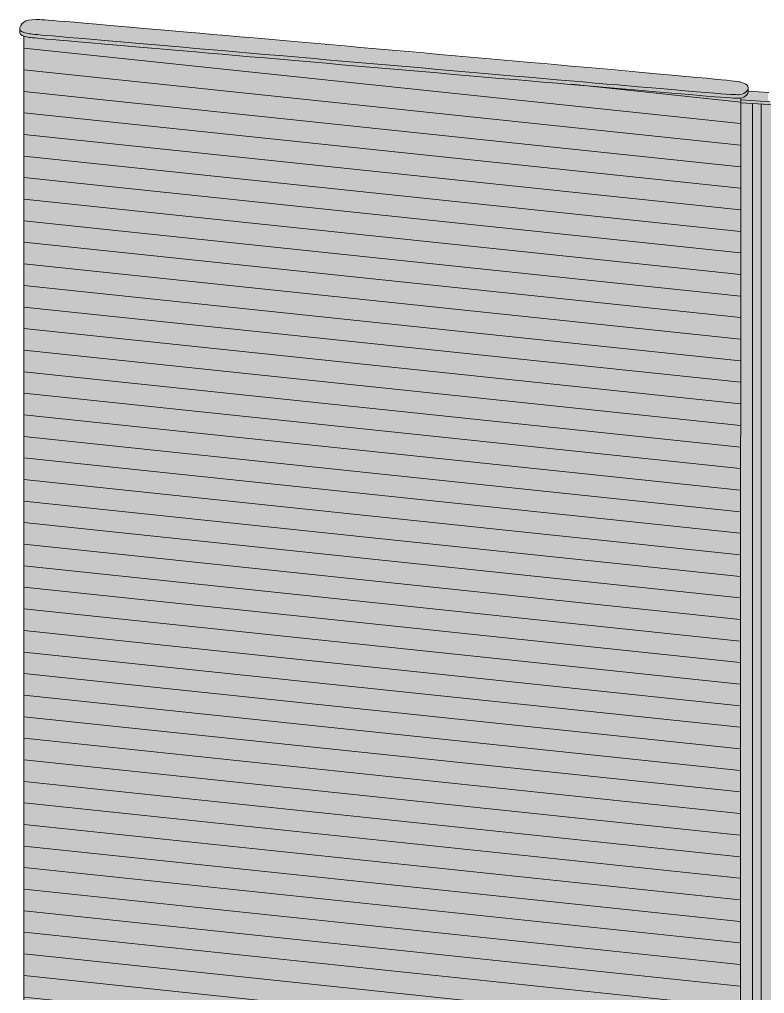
# Model space of a CAD drawing. Header units: millimetres. Extents: x -23380 to 52531, y -5628 to 1041.
# Drawn here: x 18656 to 19428, y -4394 to -3384 of the extents above; entities that cross this region are included whole.
import ezdxf

# ---------------------------------------------------------------- set-up
doc = ezdxf.new("R2010")
doc.units = ezdxf.units.MM
for name, color, linetype, lineweight in [('drawing', 7, 'Continuous', 5), ('hatch', 9, 'Continuous', 5), ('ropes', 7, 'Continuous', 0)]:
    doc.layers.add(name, color=color, linetype=linetype, lineweight=lineweight)

msp = doc.modelspace()

# ---------------------------------------------------------------- hatches: boundary and pattern name
at = {"layer": 'hatch'}
for points in [[(18656.3, -3393.5), (18656.3, -3393.6), (18656.3, -3393.7), (18656.3, -3393.8), (18656.3, -3393.9), (18656.3, -3393.9), (18656.3, -3394), (18656.4, -3394.1), (18656.4, -3394.2), (18656.4, -3394.3), (18656.4, -3394.4), (18656.4, -3394.5), (18656.5, -3394.6), (18656.5, -3394.7), (18656.5, -3394.8), (18656.6, -3394.9), (18656.6, -3395), (18656.6, -3395), (18656.7, -3395.1), (18656.7, -3395.2), (18656.8, -3395.3), (18656.8, -3395.4), (18656.9, -3395.5), (18657, -3395.6), (18657, -3395.7), (18657.1, -3395.8), (18657.2, -3395.8), (18657.3, -3395.9), (18657.3, -3396), (18657.4, -3396.1), (18657.5, -3396.2), (18657.6, -3396.2), (18657.7, -3396.3), (18657.8, -3396.4), (18657.9, -3396.5), (18658, -3396.5), (18658.1, -3396.6), (18658.2, -3396.7), (18658.4, -3396.8), (18658.5, -3396.8), (18658.6, -3396.9), (18658.7, -3397), (18659, -3397.1), (18659.3, -3397.2), (18659.6, -3397.3), (18659.9, -3397.5), (18660.3, -3397.6), (18660.6, -3397.7), (18661, -3397.8), (18661.4, -3397.9), (18662.2, -3398.1), (18663.1, -3398.3), (18664.1, -3398.5), (18665.1, -3398.7), (18666.3, -3398.9), (18667.7, -3399), (18671.8, -3399.5), (19393, -3461.6), (19398.6, -3462), (19400.3, -3462), (19401, -3462), (19401.5, -3462), (19402, -3462), (19402.3, -3461.9), (19402.7, -3461.9), (19403, -3461.9), (19403.5, -3461.8), (19404.1, -3461.6), (19404.6, -3461.5), (19404.9, -3461.4), (19405.1, -3461.4), (19405.4, -3461.3), (19405.6, -3461.2), (19405.9, -3461.1), (19406.1, -3461.1), (19406.3, -3461), (19406.6, -3460.9), (19406.8, -3460.8), (19407, -3460.7), (19407.2, -3460.6), (19407.4, -3460.5), (19407.6, -3460.4), (19407.8, -3460.2), (19408, -3460.1), (19408.1, -3460), (19408.3, -3459.9), (19408.5, -3459.8), (19408.7, -3459.6), (19408.8, -3459.5), (19409, -3459.4), (19409.1, -3459.2), (19409.3, -3459.1), (19409.4, -3459), (19409.6, -3458.8), (19409.7, -3458.7), (19409.8, -3458.6), (19409.9, -3458.4), (19410, -3458.3), (19410.1, -3458.2), (19410.2, -3458.1), (19410.3, -3458), (19410.4, -3457.9), (19410.5, -3457.7), (19410.5, -3457.6), (19410.6, -3457.5), (19410.7, -3457.4), (19410.8, -3457.3), (19410.8, -3457.1), (19410.9, -3457), (19411, -3456.9), (19411, -3456.8), (19411.1, -3456.6), (19411.1, -3456.5), (19411.2, -3456.4), (19411.2, -3456.3), (19411.3, -3456.1), (19411.3, -3456), (19411.4, -3455.9), (19411.4, -3455.7), (19411.4, -3455.6), (19411.4, -3455.5), (19411.5, -3455.4), (19411.5, -3455.2), (19411.5, -3455.1), (19411.5, -3455), (19411.5, -3454.9), (19411.5, -3454.7), (19411.5, -3454.7), (19411.5, -3454.6), (19411.5, -3454.5), (19411.5, -3454.4), (19411.5, -3454.3), (19411.5, -3454.2), (19411.5, -3454.1), (19411.5, -3454.1), (19411.5, -3454), (19411.4, -3453.9), (19411.4, -3453.8), (19411.4, -3453.7), (19411.4, -3453.6), (19411.4, -3453.5), (19411.3, -3453.5), (19411.3, -3453.4), (19411.3, -3453.3), (19411.2, -3453.2), (19411.2, -3453.1), (19411.1, -3453.1), (19411.1, -3453), (19411.1, -3452.9), (19411, -3452.8), (19411, -3452.8), (19410.9, -3452.7), (19410.9, -3452.6), (19410.8, -3452.5), (19410.8, -3452.5), (19410.7, -3452.4), (19410.6, -3452.3), (19410.6, -3452.2), (19410.5, -3452.2), (19410.4, -3452.1), (19410.4, -3452), (19410.3, -3452), (19410.2, -3451.9), (19410.1, -3451.8), (19410, -3451.7), (19409.8, -3451.5), (19409.6, -3451.4), (19409.5, -3451.3), (19409.3, -3451.2), (19409.1, -3451), (19408.9, -3450.9), (19408.6, -3450.8), (19408.4, -3450.7), (19408.2, -3450.5), (19407.9, -3450.4), (19407.7, -3450.3), (19407.1, -3450.1), (19406.5, -3449.9), (19405.9, -3449.6), (19405.3, -3449.4), (19404.6, -3449.2), (19404.3, -3449.1), (19403.9, -3449), (19403.4, -3448.9), (19402.9, -3448.8), (19402.3, -3448.7), (19401.6, -3448.6), (19399.8, -3448.3), (19393.9, -3447.6), (18696.8, -3385.6), (18679.3, -3384.3), (18675.3, -3384.2), (18673.9, -3384.1), (18672.7, -3384.1), (18670.6, -3384.2), (18669.7, -3384.2), (18668.7, -3384.3), (18667.8, -3384.4), (18667, -3384.5), (18666.2, -3384.6), (18665.8, -3384.7), (18665.4, -3384.8), (18665, -3384.8), (18664.7, -3384.9), (18664.3, -3385), (18664, -3385.1), (18663.6, -3385.2), (18663.3, -3385.3), (18663, -3385.4), (18662.6, -3385.6), (18662.3, -3385.7), (18662, -3385.8), (18661.7, -3386), (18661.5, -3386.1), (18661.2, -3386.3), (18660.9, -3386.4), (18660.6, -3386.6), (18660.4, -3386.8), (18660.2, -3387), (18659.9, -3387.1), (18659.7, -3387.3), (18659.5, -3387.5), (18659.3, -3387.7), (18659.1, -3387.9), (18658.9, -3388.1), (18658.7, -3388.3), (18658.5, -3388.5), (18658.4, -3388.7), (18658.2, -3388.9), (18658, -3389.1), (18657.9, -3389.3), (18657.7, -3389.6), (18657.6, -3389.8), (18657.4, -3390), (18657.3, -3390.2), (18657.2, -3390.5), (18657.1, -3390.7), (18657, -3390.9), (18656.9, -3391.1), (18656.8, -3391.4), (18656.7, -3391.6), (18656.6, -3391.8), (18656.5, -3392), (18656.5, -3392.3), (18656.5, -3392.4), (18656.4, -3392.5), (18656.4, -3392.6), (18656.4, -3392.7), (18656.4, -3392.8), (18656.4, -3392.9), (18656.3, -3393), (18656.3, -3393.1), (18656.3, -3393.2), (18656.3, -3393.3), (18656.3, -3393.4)], [(18656.3, -3393.6), (18656.3, -3397.3), (18656.3, -3397.4), (18656.3, -3397.5), (18656.3, -3397.6), (18656.3, -3397.6), (18656.3, -3397.7), (18656.3, -3397.8), (18656.4, -3397.9), (18656.4, -3398), (18656.4, -3398.1), (18656.4, -3398.1), (18656.4, -3398.2), (18656.4, -3398.3), (18656.5, -3398.4), (18656.5, -3398.4), (18656.5, -3398.5), (18656.5, -3398.6), (18656.6, -3398.6), (18656.6, -3398.7), (18656.6, -3398.8), (18656.6, -3398.8), (18656.7, -3398.9), (18656.7, -3398.9), (18656.8, -3399), (18656.8, -3399.1), (18656.8, -3399.1), (18656.9, -3399.2), (18656.9, -3399.3), (18657, -3399.3), (18657, -3399.4), (18657, -3399.4), (18657.1, -3399.5), (18657.1, -3399.5), (18657.2, -3399.6), (18657.3, -3399.7), (18657.3, -3399.7), (18657.4, -3399.8), (18657.4, -3399.8), (18657.5, -3399.9), (18657.5, -3399.9), (18657.6, -3400), (18657.7, -3400), (18657.7, -3400.1), (18657.9, -3400.2), (18658, -3400.3), (18658.2, -3400.4), (18658.3, -3400.5), (18658.5, -3400.6), (18658.7, -3400.7), (18658.9, -3400.8), (18659.1, -3400.9), (18659.3, -3400.9), (18659.5, -3401), (18659.7, -3401.1), (18660.1, -3401.3), (18660.6, -3401.4), (18661.1, -3401.6), (18661.6, -3401.7), (18662.1, -3401.8), (18662.6, -3402), (18663.8, -3402.2), (18665.1, -3402.4), (18666.3, -3402.6), (18667.7, -3402.8), (18671.8, -3403.2), (19393, -3465.4), (19398.6, -3465.7), (19400.3, -3465.7), (19401, -3465.7), (19401.5, -3465.7), (19402, -3465.7), (19402.3, -3465.7), (19402.7, -3465.6), (19403, -3465.6), (19403.4, -3465.5), (19403.7, -3465.5), (19404.2, -3465.4), (19404.7, -3465.2), (19405.2, -3465.1), (19405.6, -3465), (19405.9, -3464.9), (19406.1, -3464.8), (19406.3, -3464.7), (19406.5, -3464.6), (19406.7, -3464.6), (19406.9, -3464.5), (19407.1, -3464.4), (19407.3, -3464.3), (19407.4, -3464.2), (19407.6, -3464.1), (19407.8, -3464), (19408, -3463.9), (19408.1, -3463.8), (19408.3, -3463.7), (19408.5, -3463.5), (19408.6, -3463.4), (19408.8, -3463.3), (19408.9, -3463.2), (19409.1, -3463.1), (19409.2, -3462.9), (19409.3, -3462.8), (19409.5, -3462.7), (19409.6, -3462.5), (19409.7, -3462.4), (19409.8, -3462.3), (19409.9, -3462.2), (19410, -3462.1), (19410.1, -3462), (19410.2, -3461.8), (19410.3, -3461.7), (19410.4, -3461.6), (19410.5, -3461.5), (19410.6, -3461.4), (19410.6, -3461.2), (19410.7, -3461.1), (19410.8, -3461), (19410.8, -3460.9), (19410.9, -3460.7), (19411, -3460.6), (19411, -3460.5), (19411.1, -3460.3), (19411.1, -3460.2), (19411.2, -3460.1), (19411.2, -3460), (19411.3, -3459.8), (19411.3, -3459.7), (19411.4, -3459.6), (19411.4, -3459.4), (19411.4, -3459.3), (19411.5, -3459.2), (19411.5, -3459.1), (19411.5, -3458.9), (19411.5, -3458.8), (19411.5, -3458.7), (19411.5, -3458.5), (19411.5, -3458.4), (19411.5, -3454.7), (19411.5, -3454.9), (19411.5, -3455), (19411.5, -3455.1), (19411.5, -3455.2), (19411.5, -3455.4), (19411.4, -3455.5), (19411.4, -3455.6), (19411.4, -3455.7), (19411.4, -3455.9), (19411.3, -3456), (19411.3, -3456.1), (19411.2, -3456.3), (19411.2, -3456.4), (19411.1, -3456.5), (19411.1, -3456.6), (19411, -3456.8), (19411, -3456.9), (19410.9, -3457), (19410.8, -3457.1), (19410.8, -3457.3), (19410.7, -3457.4), (19410.6, -3457.5), (19410.5, -3457.6), (19410.5, -3457.7), (19410.4, -3457.9), (19410.3, -3458), (19410.2, -3458.1), (19410.1, -3458.2), (19410, -3458.3), (19409.9, -3458.4), (19409.8, -3458.6), (19409.7, -3458.7), (19409.6, -3458.8), (19409.4, -3459), (19409.3, -3459.1), (19409.1, -3459.2), (19409, -3459.4), (19408.8, -3459.5), (19408.7, -3459.6), (19408.5, -3459.8), (19408.3, -3459.9), (19408.1, -3460), (19408, -3460.1), (19407.8, -3460.2), (19407.6, -3460.4), (19407.4, -3460.5), (19407.2, -3460.6), (19407, -3460.7), (19406.8, -3460.8), (19406.6, -3460.9), (19406.3, -3461), (19406.1, -3461.1), (19405.9, -3461.1), (19405.6, -3461.2), (19405.4, -3461.3), (19405.1, -3461.4), (19404.9, -3461.4), (19404.6, -3461.5), (19404.1, -3461.6), (19403.5, -3461.8), (19403, -3461.9), (19402.7, -3461.9), (19402.3, -3461.9), (19402, -3462), (19401.5, -3462), (19401, -3462), (19400.3, -3462), (19398.6, -3462), (19393, -3461.6), (18671.8, -3399.5), (18667.7, -3399), (18666.3, -3398.9), (18665.1, -3398.7), (18664.1, -3398.5), (18663.1, -3398.3), (18662.2, -3398.1), (18661.4, -3397.9), (18661, -3397.8), (18660.6, -3397.7), (18660.3, -3397.6), (18659.9, -3397.5), (18659.6, -3397.3), (18659.3, -3397.2), (18659, -3397.1), (18658.7, -3397), (18658.6, -3396.9), (18658.5, -3396.8), (18658.4, -3396.8), (18658.2, -3396.7), (18658.1, -3396.6), (18658, -3396.5), (18657.9, -3396.5), (18657.8, -3396.4), (18657.7, -3396.3), (18657.6, -3396.2), (18657.5, -3396.2), (18657.4, -3396.1), (18657.3, -3396), (18657.3, -3395.9), (18657.2, -3395.8), (18657.1, -3395.8), (18657, -3395.7), (18657, -3395.6), (18656.9, -3395.5), (18656.8, -3395.4), (18656.8, -3395.3), (18656.7, -3395.2), (18656.7, -3395.1), (18656.6, -3395), (18656.6, -3395), (18656.6, -3394.9), (18656.5, -3394.8), (18656.5, -3394.7), (18656.5, -3394.6), (18656.4, -3394.5), (18656.4, -3394.4), (18656.4, -3394.3), (18656.4, -3394.2), (18656.4, -3394.1), (18656.3, -3394), (18656.3, -3393.9), (18656.3, -3393.9), (18656.3, -3393.8), (18656.3, -3393.7)], [(19403.7, -3465.5), (19403.4, -3465.5), (19403, -3465.6), (19402.7, -3465.6), (19402.3, -3465.7), (19402, -3465.7), (19401.5, -3465.7), (19401, -3465.7), (19400.3, -3465.7), (19398.6, -3465.7), (19393, -3465.4), (18671.8, -3403.2), (18667.7, -3402.8), (18666.3, -3402.6), (18665.1, -3402.4), (18663.8, -3402.2), (18662.6, -3402), (18662.1, -3401.8), (18661.6, -3401.7), (18661.1, -3401.6), (18660.6, -3401.4), (18660.7, -4854.6), (18661, -5188.6), (18661.1, -5194.1), (18661.1, -5194.6), (18661.2, -5194.8), (18661.2, -5195), (18661.2, -5195.1), (18661.2, -5195.2), (18661.2, -5195.3), (18661.3, -5195.6), (18661.4, -5195.9), (18661.4, -5196.1), (18661.5, -5196.4), (18661.6, -5196.6), (18661.7, -5196.8), (18661.7, -5197.1), (18661.8, -5197.3), (18661.9, -5197.5), (18662, -5197.7), (18662.1, -5197.9), (18662.2, -5198.1), (18662.3, -5198.3), (18662.5, -5198.5), (18662.6, -5198.7), (18662.7, -5198.9), (18662.9, -5199.1), (18663, -5199.2), (18663.1, -5199.4), (18663.3, -5199.6), (18663.4, -5199.7), (18663.6, -5199.9), (18663.8, -5200), (18664, -5200.2), (18664.1, -5200.3), (18664.3, -5200.5), (18664.5, -5200.6), (18664.7, -5200.7), (18664.9, -5200.8), (18665.2, -5201), (18665.4, -5201.1), (18665.6, -5201.2), (18665.8, -5201.3), (18666, -5201.4), (18666.1, -5201.4), (18666.2, -5201.5), (18666.3, -5201.5), (18666.4, -5201.5), (18666.5, -5201.6), (18666.7, -5201.6), (18667, -5201.7), (18667.3, -5201.8), (18667.8, -5201.9), (18668.8, -5202.1), (18670.2, -5202.3), (18674.1, -5202.8), (19265.6, -5256.9), (19349.6, -5264.2), (19383.6, -5266.7), (19387.2, -5266.9), (19388.5, -5266.9), (19389.5, -5266.9), (19390, -5266.9), (19390.3, -5266.8), (19390.7, -5266.8), (19391, -5266.8), (19391.2, -5266.7), (19391.5, -5266.7), (19391.9, -5266.6), (19392.6, -5266.4), (19393.2, -5266.3), (19393.9, -5266.1), (19394.2, -5266), (19394.5, -5265.9), (19394.8, -5265.8), (19395.2, -5265.6), (19395.5, -5265.5), (19395.8, -5265.4), (19396.1, -5265.2), (19396.4, -5265.1), (19396.7, -5264.9), (19397, -5264.8), (19397.3, -5264.6), (19397.6, -5264.4), (19397.8, -5264.2), (19398.1, -5264), (19398.4, -5263.8), (19398.7, -5263.6), (19398.9, -5263.4), (19399.2, -5263.1), (19399.3, -5263), (19399.4, -5262.9), (19399.5, -5262.7), (19399.7, -5262.6), (19399.8, -5262.5), (19399.9, -5262.3), (19400, -5262.2), (19400.1, -5262), (19400.2, -5261.9), (19400.4, -5261.7), (19400.5, -5261.6), (19400.6, -5261.4), (19400.7, -5261.2), (19400.8, -5261.1), (19400.9, -5260.9), (19401, -5260.7), (19401, -5260.6), (19401.1, -5260.5), (19401.1, -5260.5), (19401.1, -5260.4), (19401.1, -5260.4), (19401.1, -5260.4), (19401.2, -5260.3), (19401.2, -5260.3), (19401.2, -5260.2), (19401.2, -5260.1), (19401.3, -5260), (19401.3, -5259.9), (19401.3, -5259.7), (19401.3, -5259.5), (19401.4, -5259.1), (19401.5, -5258.7), (19401.5, -5257.9), (19401.6, -5256.8), (19401.8, -5254), (19402, -5244.3)], [(19411.5, -3458.4), (19411.5, -3458.5), (19411.5, -3458.7), (19411.5, -3458.8), (19411.5, -3458.9), (19411.5, -3459.1), (19411.5, -3459.2), (19411.4, -3459.3), (19411.4, -3459.4), (19411.4, -3459.6), (19411.3, -3459.7), (19411.3, -3459.8), (19411.2, -3460), (19411.2, -3460.1), (19411.1, -3460.2), (19411.1, -3460.3), (19411, -3460.5), (19411, -3460.6), (19410.9, -3460.7), (19410.8, -3460.9), (19410.8, -3461), (19410.7, -3461.1), (19410.6, -3461.2), (19410.6, -3461.4), (19410.5, -3461.5), (19410.4, -3461.6), (19410.3, -3461.7), (19410.2, -3461.8), (19410.1, -3462), (19410, -3462.1), (19409.9, -3462.2), (19409.8, -3462.3), (19409.7, -3462.4), (19409.6, -3462.5), (19409.5, -3462.7), (19409.3, -3462.8), (19409.2, -3462.9), (19409.1, -3463.1), (19408.9, -3463.2), (19408.8, -3463.3), (19408.6, -3463.4), (19408.5, -3463.5), (19408.3, -3463.7), (19408.1, -3463.8), (19408, -3463.9), (19407.8, -3464), (19407.6, -3464.1), (19407.4, -3464.2), (19407.3, -3464.3), (19407.1, -3464.4), (19406.9, -3464.5), (19406.7, -3464.6), (19406.5, -3464.6), (19406.3, -3464.7), (19406.1, -3464.8), (19405.9, -3464.9), (19405.6, -3465), (19405.2, -3465.1), (19404.7, -3465.2), (19404.2, -3465.4), (19403.7, -3465.5), (19403.7, -3467.5), (19434.1, -3469.5), (19434, -3469.5), (19433.9, -3469.4), (19433.8, -3469.3), (19433.7, -3469.3), (19433.6, -3469.2), (19433.5, -3469.1), (19433.4, -3469.1), (19433.4, -3469), (19433.3, -3468.9), (19433.2, -3468.9), (19433.1, -3468.8), (19433.1, -3468.7), (19433, -3468.6), (19432.9, -3468.6), (19432.9, -3468.5), (19432.8, -3468.4), (19432.7, -3468.3), (19432.7, -3468.3), (19432.6, -3468.2), (19432.6, -3468.1), (19432.5, -3468), (19432.5, -3467.9), (19432.5, -3467.9), (19432.4, -3467.8), (19432.4, -3467.7), (19432.3, -3467.6), (19432.3, -3467.5), (19432.3, -3467.4), (19432.3, -3467.3), (19432.2, -3467.3), (19432.2, -3467.2), (19432.2, -3467.1), (19432.2, -3467), (19432.2, -3466.9), (19432.2, -3466.8), (19432.2, -3466.7), (19432.1, -3466.6), (19432.1, -3466.5), (19432.1, -3466.4), (19432.1, -3466.3), (19432.1, -3462.6), (19432.1, -3462.5), (19432.1, -3462.4), (19432.1, -3462.3), (19432.2, -3462.1), (19432.2, -3461.9), (19432.2, -3461.8), (19432.2, -3461.6), (19432.3, -3461.4), (19432.3, -3461.2), (19432.4, -3461.1), (19432.4, -3460.9), (19432.5, -3460.7), (19432.5, -3460.5), (19432.6, -3460.4), (19432.7, -3460.2), (19432.8, -3460), (19432.8, -3459.8)], [(19416.1, -5258.7), (19416.1, -3471.1), (19403.7, -3470.3), (19403.2, -4970.2), (19402, -5244.3), (19401.8, -5254), (19401.6, -5256.8), (19401.5, -5257.9), (19401.5, -5258.7)], [(19438.6, -3472.6), (19438.6, -3471.1), (19437.9, -3470.9), (19437.2, -3470.7), (19436.6, -3470.5), (19436.3, -3470.4), (19436, -3470.4), (19435.7, -3470.3), (19435.4, -3470.2), (19435.2, -3470.1), (19435, -3470), (19434.7, -3469.9), (19434.5, -3469.7), (19434.3, -3469.6), (19434.1, -3469.5), (19403.7, -3467.5), (19403.7, -3470.3)], [(19416.1, -3471.1), (19416.1, -5264.9), (19416.2, -5265.6), (19416.2, -5266.1), (19416.2, -5266.4), (19416.3, -5266.6), (19416.3, -5266.9), (19416.4, -5267.1), (19416.4, -5267.3), (19416.5, -5267.5), (19416.5, -5267.6), (19416.6, -5267.8), (19416.6, -5267.9), (19416.6, -5268), (19416.6, -5268), (19416.7, -5268.1), (19416.7, -5268.2), (19416.7, -5268.3), (19416.8, -5268.3), (19416.8, -5268.4), (19416.8, -5268.4), (19416.9, -5268.5), (19416.9, -5268.5), (19416.9, -5268.6), (19417, -5268.7), (19417, -5268.7), (19417, -5268.7), (19417.1, -5268.8), (19417.1, -5268.8), (19417.1, -5268.9), (19417.2, -5268.9), (19417.2, -5269), (19417.3, -5269), (19417.3, -5269), (19417.3, -5269.1), (19417.4, -5269.1), (19417.4, -5269.1), (19417.5, -5269.1), (19417.5, -5269.2), (19417.6, -5269.2), (19417.6, -5269.2), (19417.7, -5269.2), (19417.7, -5269.3), (19417.8, -5269.3), (19417.8, -5269.3), (19417.9, -5269.3), (19417.9, -5269.3), (19418, -5269.4), (19418.1, -5269.4), (19418.2, -5269.4), (19418.3, -5269.5), (19418.4, -5269.5), (19418.5, -5269.5), (19418.6, -5269.5), (19418.7, -5269.5), (19418.9, -5269.6), (19419.1, -5269.6), (19419.4, -5269.6), (19419.6, -5269.6), (19419.9, -5269.6), (19420.1, -5269.6), (19420.4, -5269.6), (19420.7, -5269.6), (19420.9, -5269.6), (19421.2, -5269.6), (19421.5, -5269.6), (19421.7, -5269.5), (19421.9, -5269.5), (19422.2, -5269.4), (19422.4, -5269.4), (19422.6, -5269.3), (19422.7, -5269.3), (19422.8, -5269.3), (19422.9, -5269.3), (19423, -5269.2), (19423.1, -5269.2), (19423.2, -5269.2), (19423.3, -5269.1), (19423.4, -5269.1), (19423.5, -5269), (19423.6, -5269), (19423.6, -5269), (19423.7, -5268.9), (19423.7, -5268.9), (19423.8, -5268.9), (19423.8, -5268.9), (19423.8, -5268.8), (19423.9, -5268.8), (19423.9, -5268.8), (19423.9, -5268.8), (19424, -5268.7), (19424, -5268.7), (19424.1, -5268.7), (19424.1, -5268.6), (19424.1, -5268.6), (19424.1, -5268.6), (19424.2, -5268.5), (19424.2, -5268.5), (19424.2, -5268.5), (19424.3, -5268.4), (19424.3, -5268.4), (19424.3, -5268.4), (19424.4, -5268.3), (19424.4, -5268.3), (19424.4, -5268.2), (19424.4, -5268.2), (19424.5, -5268.2), (19424.5, -5268.1), (19424.5, -5268.1), (19424.5, -5268), (19424.6, -5268), (19424.6, -5267.9), (19424.6, -5267.9), (19424.6, -5267.8), (19424.6, -5267.8), (19424.7, -5267.7), (19424.7, -5267.7), (19424.7, -5267.7), (19424.7, -5267.7), (19424.7, -5267.7), (19424.7, -5267.7), (19424.7, -5267.7), (19424.7, -5267.7), (19424.7, -5267.7), (19424.7, -5267.6), (19424.7, -5267.6), (19424.7, -5267.5), (19424.7, -5267.5), (19424.7, -5267.3), (19424.7, -5267.1), (19424.8, -5266.5), (19425.1, -3471.7)], [(19449.3, -5260.7), (19449.2, -5260.3), (19449.1, -5260), (19448.9, -5259.1), (19448.7, -5258.2), (19448.5, -5257.3), (19448.4, -5256.2), (19448.2, -5255.1), (19448.1, -5253.9), (19448, -5252.7), (19447.7, -5249.9), (19447.6, -5246.8), (19447.4, -5239.3), (19438.6, -3472.6), (19425.1, -3471.7), (19425, -4912.1), (19424.8, -5259.3)]]:
    msp.add_hatch(color=256, dxfattribs=at).paths.add_polyline_path(points, flags=0)
at = {"layer": 'ropes', "lineweight": 0}
h = msp.add_hatch(dxfattribs=at)
h.set_pattern_fill('ANSI31', color=256, scale=7, angle=129, style=0)
h.paths.add_polyline_path([(19403.7, -3465.5), (19403.4, -3465.5), (19403, -3465.6), (19402.7, -3465.6), (19402.3, -3465.7), (19402, -3465.7), (19401.5, -3465.7), (19401, -3465.7), (19400.3, -3465.7), (19398.6, -3465.7), (19393, -3465.4), (18671.8, -3403.2), (18667.7, -3402.8), (18666.3, -3402.6), (18665.1, -3402.4), (18663.8, -3402.2), (18662.6, -3402), (18662.1, -3401.8), (18661.6, -3401.7), (18661.1, -3401.6), (18660.6, -3401.4), (18660.7, -4854.6), (18661, -5188.6), (18661.1, -5194.1), (18661.1, -5194.6), (18661.2, -5194.8), (18661.2, -5195), (18661.2, -5195.1), (18661.2, -5195.2), (18661.2, -5195.3), (18661.3, -5195.6), (18661.4, -5195.9), (18661.4, -5196.1), (18661.5, -5196.4), (18661.6, -5196.6), (18661.7, -5196.8), (18661.7, -5197.1), (18661.8, -5197.3), (18661.9, -5197.5), (18662, -5197.7), (18662.1, -5197.9), (18662.2, -5198.1), (18662.3, -5198.3), (18662.5, -5198.5), (18662.6, -5198.7), (18662.7, -5198.9), (18662.9, -5199.1), (18663, -5199.2), (18663.1, -5199.4), (18663.3, -5199.6), (18663.4, -5199.7), (18663.6, -5199.9), (18663.8, -5200), (18664, -5200.2), (18664.1, -5200.3), (18664.3, -5200.5), (18664.5, -5200.6), (18664.7, -5200.7), (18664.9, -5200.8), (18665.2, -5201), (18665.4, -5201.1), (18665.6, -5201.2), (18665.8, -5201.3), (18666, -5201.4), (18666.1, -5201.4), (18666.2, -5201.5), (18666.3, -5201.5), (18666.4, -5201.5), (18666.5, -5201.6), (18666.7, -5201.6), (18667, -5201.7), (18667.3, -5201.8), (18667.8, -5201.9), (18668.8, -5202.1), (18670.2, -5202.3), (18674.1, -5202.8), (19265.6, -5256.9), (19349.6, -5264.2), (19383.6, -5266.7), (19387.2, -5266.9), (19388.5, -5266.9), (19389.5, -5266.9), (19390, -5266.9), (19390.3, -5266.8), (19390.7, -5266.8), (19391, -5266.8), (19391.2, -5266.7), (19391.5, -5266.7), (19391.9, -5266.6), (19392.6, -5266.4), (19393.2, -5266.3), (19393.9, -5266.1), (19394.2, -5266), (19394.5, -5265.9), (19394.8, -5265.8), (19395.2, -5265.6), (19395.5, -5265.5), (19395.8, -5265.4), (19396.1, -5265.2), (19396.4, -5265.1), (19396.7, -5264.9), (19397, -5264.8), (19397.3, -5264.6), (19397.6, -5264.4), (19397.8, -5264.2), (19398.1, -5264), (19398.4, -5263.8), (19398.7, -5263.6), (19398.9, -5263.4), (19399.2, -5263.1), (19399.3, -5263), (19399.4, -5262.9), (19399.5, -5262.7), (19399.7, -5262.6), (19399.8, -5262.5), (19399.9, -5262.3), (19400, -5262.2), (19400.1, -5262), (19400.2, -5261.9), (19400.4, -5261.7), (19400.5, -5261.6), (19400.6, -5261.4), (19400.7, -5261.2), (19400.8, -5261.1), (19400.9, -5260.9), (19401, -5260.7), (19401, -5260.6), (19401.1, -5260.5), (19401.1, -5260.5), (19401.1, -5260.4), (19401.1, -5260.4), (19401.1, -5260.4), (19401.2, -5260.3), (19401.2, -5260.3), (19401.2, -5260.2), (19401.2, -5260.1), (19401.3, -5260), (19401.3, -5259.9), (19401.3, -5259.7), (19401.3, -5259.5), (19401.4, -5259.1), (19401.5, -5258.7), (19401.5, -5257.9), (19401.6, -5256.8), (19401.8, -5254), (19402, -5244.3)], flags=0)

# ---------------------------------------------------------------- linework, layer by layer
at = {"layer": 'drawing'}
for points in [[(19411.5, -3454.7), (19411.5, -3458.4), (19432.8, -3459.8)], [(19434.1, -3469.5), (19403.7, -3467.5)], [(19438.6, -3472.6), (19403.7, -3470.3)]]:
    msp.add_lwpolyline(points, dxfattribs=at)
for points in [[(18806.5, -3395.1), (18686.5, -3384.6), (18670.7, -3383.5), (18659.3, -3385.5), (18654.3, -3395.3), (18661.9, -3399), (18689, -3400.9), (19391.5, -3462.1), (19404, -3462.5), (19410.4, -3459.2), (19412.8, -3452.9), (19406.1, -3449), (19390.5, -3446.5), (18926.5, -3405.6), (18806.5, -3395.1)], [(18660.6, -3401.4), (18660.6, -5189), (18660.6, -5196.3), (18664.3, -5201.8), (18675.7, -5203.7), (19381.5, -5267.6), (19391.9, -5267.2), (19402.4, -5263.1), (19403.7, -5250.9), (19403.7, -3465.5)]]:
    msp.add_open_spline(points, degree=3, dxfattribs=at)
for points, knots in [([(18656.3, -3393.5), (18656.3, -3394.8), (18656.3, -3396), (18656.3, -3397.3), (18656.3, -3397.5), (18656.5, -3400.1), (18661.9, -3402.7), (18689, -3404.7), (19391.5, -3465.8), (19404, -3466.2), (19409.9, -3463.2), (19411.5, -3459.8), (19411.5, -3458.4)], [-9.303967, -9.303967, -9.303967, -9.303967, 0, 0, 0, 47.977443, 515.246133, 982.514824, 1449.783514, 1917.052205, 2384.320895, 2731.458878, 2731.458878, 2731.458878, 2731.458878]), ([(19425.1, -3471.7), (19425.1, -5264.9), (19425.1, -5268.4), (19422.6, -5269.6), (19417.7, -5269.8), (19416.3, -5268.4), (19416.1, -5264.9), (19416.1, -4667), (19416.1, -4069.1), (19416.1, -3471.1)], [-0.001992, -0.001992, -0.001992, -0.001992, 1123.338449, 2246.676898, 3370.015346, 4493.353795, 4493.353795, 4493.353795, 8947.041526, 8947.041526, 8947.041526, 8947.041526])]:
    msp.add_open_spline(points, degree=3, knots=knots, dxfattribs=at)

doc.saveas('drawing.dxf')
